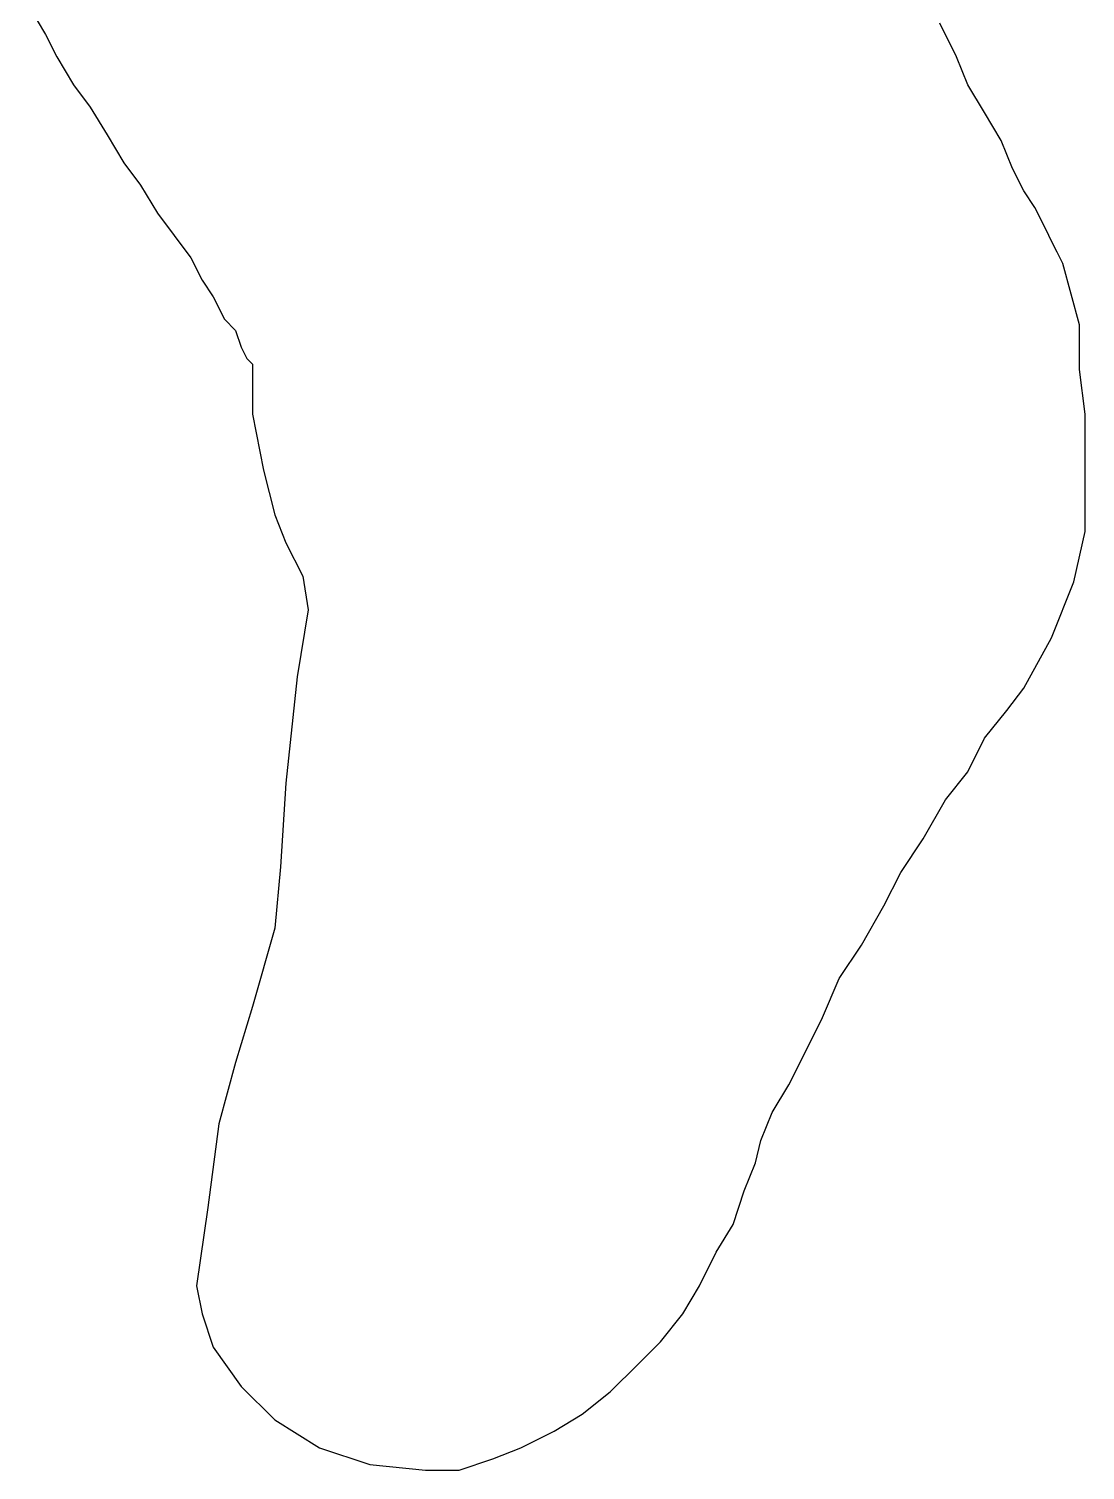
# Model space of a CAD drawing. Extents: x -95 to 513, y -317 to 40.
# Drawn here: x -80.77 to -53.73, y -58.91 to -22 of the extents above; entities that cross this region are included whole.
import ezdxf

# ---------------------------------------------------------------- set-up
doc = ezdxf.new("R2010")
doc.units = 0
doc.header["$MEASUREMENT"] = 0
doc.layers.get('0').update_dxf_attribs({"linetype": 'CONTINUOUS'})

msp = doc.modelspace()

# ---------------------------------------------------------------- linework, layer by layer
at = {"color": 3}
for p, q in [((-80.769784, -21.424808), (-80.340509, -22.140266)), ((-80.340509, -22.140266), (-80.054325, -22.712633)), ((-57.01656, -22.712633), (-57.445835, -21.854083)), ((-80.054325, -22.712633), (-79.62505, -23.428091)), ((-56.730377, -23.428091), (-57.01656, -22.712633)), ((-79.62505, -23.428091), (-79.195775, -24.000458)), ((-56.301101, -24.14355), (-56.730377, -23.428091)), ((-79.195775, -24.000458), (-78.7665, -24.715917)), ((-55.871826, -24.859009), (-56.301101, -24.14355)), ((-78.7665, -24.715917), (-78.337225, -25.431375)), ((-55.585643, -25.574467), (-55.871826, -24.859009)), ((-78.337225, -25.431375), (-77.90795, -26.003742)), ((-55.299459, -26.146834), (-55.585643, -25.574467)), ((-77.90795, -26.003742), (-77.478675, -26.719201)), ((-55.013276, -26.576109), (-55.299459, -26.146834)), ((-54.727092, -27.148476), (-55.013276, -26.576109)), ((-77.478675, -26.719201), (-77.0494, -27.291568)), ((-77.0494, -27.291568), (-76.620124, -27.863935)), ((-54.584001, -27.434659), (-54.727092, -27.148476)), ((-54.440909, -27.720843), (-54.584001, -27.434659)), ((-76.620124, -27.863935), (-76.333941, -28.436301)), ((-54.297817, -28.007026), (-54.440909, -27.720843)), ((-53.868542, -29.581035), (-54.297817, -28.007026)), ((-54.297817, -28.007026), (-54.297817, -28.007026)), ((-76.333941, -28.436301), (-76.047757, -28.865576)), ((-76.047757, -28.865576), (-75.761574, -29.437944)), ((-75.761574, -29.437944), (-75.475391, -29.724127)), ((-75.475391, -29.724127), (-75.332299, -30.153402)), ((-53.868542, -30.725769), (-53.868542, -29.581035)), ((-75.332299, -30.153402), (-75.189207, -30.439585)), ((-75.189207, -30.439585), (-75.046115, -30.582677)), ((-75.046115, -30.582677), (-75.046115, -30.725769)), ((-75.046115, -30.725769), (-75.046115, -30.725769)), ((-75.046115, -30.725769), (-75.046115, -31.870502)), ((-53.725451, -31.870502), (-53.868542, -30.725769)), ((-75.046115, -31.870502), (-74.759932, -33.30142)), ((-53.725451, -32.585961), (-53.725451, -31.870502)), ((-53.725451, -31.870502), (-53.725451, -31.870502)), ((-53.725451, -33.730695), (-53.725451, -32.585961)), ((-74.759932, -33.30142), (-74.473749, -34.446153)), ((-53.725451, -34.875428), (-53.725451, -33.730695)), ((-74.473749, -34.446153), (-74.473749, -34.446153)), ((-74.473749, -34.446153), (-74.187565, -35.161612)), ((-54.011634, -36.163253), (-53.725451, -34.875428)), ((-74.187565, -35.161612), (-73.75829, -36.020162)), ((-73.75829, -36.020162), (-73.615199, -36.878712)), ((-54.584001, -37.594171), (-54.011634, -36.163253)), ((-73.615199, -36.878712), (-73.901382, -38.595813)), ((-73.615199, -36.878712), (-73.615199, -36.878712)), ((-55.299459, -38.881996), (-54.584001, -37.594171)), ((-73.901382, -38.595813), (-74.187565, -41.314556)), ((-55.728734, -39.454363), (-55.299459, -38.881996)), ((-55.299459, -38.881996), (-55.299459, -38.881996)), ((-56.301101, -40.169822), (-55.728734, -39.454363)), ((-56.730377, -41.028372), (-56.301101, -40.169822)), ((-74.187565, -41.314556), (-74.330657, -43.460931)), ((-57.302743, -41.743831), (-56.730377, -41.028372)), ((-57.87511, -42.745472), (-57.302743, -41.743831)), ((-58.447477, -43.604023), (-57.87511, -42.745472)), ((-74.330657, -43.460931), (-74.473749, -45.03494)), ((-74.330657, -43.460931), (-74.330657, -43.460931)), ((-58.876752, -44.462573), (-58.447477, -43.604023)), ((-59.449119, -45.464215), (-58.876752, -44.462573)), ((-74.473749, -45.03494), (-75.046115, -47.038224)), ((-60.021485, -46.322765), (-59.449119, -45.464215)), ((-60.450761, -47.324407), (-60.021485, -46.322765)), ((-75.046115, -47.038224), (-75.475391, -48.469141)), ((-60.880036, -48.182958), (-60.450761, -47.324407)), ((-61.309311, -49.041508), (-60.880036, -48.182958)), ((-75.475391, -48.469141), (-75.904666, -50.04315)), ((-75.475391, -48.469141), (-75.475391, -48.469141)), ((-61.738587, -49.756967), (-61.309311, -49.041508)), ((-62.02477, -50.472425), (-61.738587, -49.756967)), ((-75.904666, -50.04315), (-76.190849, -52.189525)), ((-62.167862, -51.044792), (-62.02477, -50.472425)), ((-62.454045, -51.76025), (-62.167862, -51.044792)), ((-62.167862, -51.044792), (-62.167862, -51.044792)), ((-62.740228, -52.6188), (-62.454045, -51.76025)), ((-76.190849, -52.189525), (-76.477032, -54.192809)), ((-63.169503, -53.334259), (-62.740228, -52.6188)), ((-63.598779, -54.192809), (-63.169503, -53.334259)), ((-76.477032, -54.192809), (-76.477032, -54.192809)), ((-76.477032, -54.192809), (-76.333941, -54.908268)), ((-64.028054, -54.908268), (-63.598779, -54.192809)), ((-76.333941, -54.908268), (-76.047757, -55.766818)), ((-64.60042, -55.623726), (-64.028054, -54.908268)), ((-65.172788, -56.196093), (-64.60042, -55.623726)), ((-76.047757, -55.766818), (-75.332299, -56.76846)), ((-65.888246, -56.911552), (-65.172788, -56.196093)), ((-75.332299, -56.76846), (-74.473749, -57.62701)), ((-66.603704, -57.483919), (-65.888246, -56.911552)), ((-67.319163, -57.913194), (-66.603704, -57.483919)), ((-74.473749, -57.62701), (-73.329015, -58.342469)), ((-68.177713, -58.342469), (-67.319163, -57.913194)), ((-73.329015, -58.342469), (-72.04119, -58.771744)), ((-69.751722, -58.914836), (-68.893172, -58.628653)), ((-68.893172, -58.628653), (-68.177713, -58.342469)), ((-72.04119, -58.771744), (-70.610273, -58.914836)), ((-70.610273, -58.914836), (-70.610273, -58.914836)), ((-70.610273, -58.914836), (-69.751722, -58.914836))]:
    msp.add_line(p, q, dxfattribs=at)

doc.saveas('drawing.dxf')
